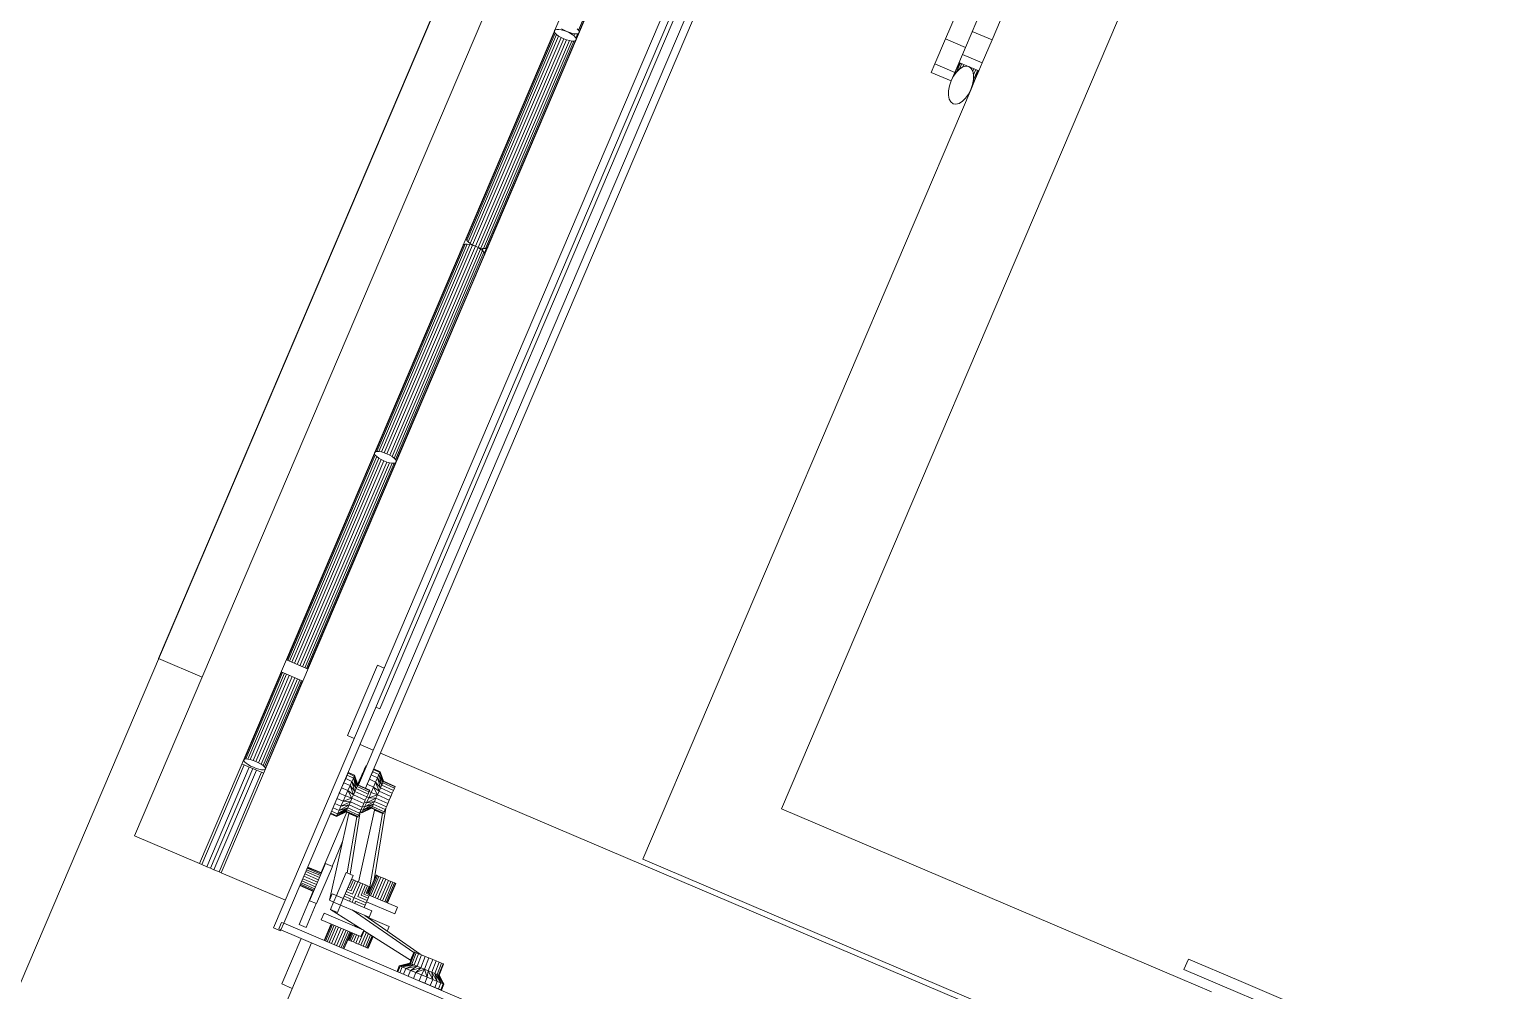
# Model space of a CAD drawing. Header units: metres. Extents: x -48 to 2360, y -1392 to 453.
# Drawn here: x 704.545 to 705.512, y -945.255 to -944.616 of the extents above; entities that cross this region are included whole.
import ezdxf

# ---------------------------------------------------------------- set-up
doc = ezdxf.new("R2010")
doc.units = ezdxf.units.M
doc.layers.add('MUEBLES', color=223, linetype='Continuous', lineweight=5, transparency=0.3)
doc.layers.add('TODO', color=210, linetype='Continuous', lineweight=5)

msp = doc.modelspace()

# ---------------------------------------------------------------- linework, layer by layer
at = {"layer": 'MUEBLES', "transparency": 33554687}
for p, q in [((705.41871, -943.18434), (704.63093, -945.03406)), ((704.61502, -945.15195), (705.32927, -943.47488)), ((705.37247, -943.49328), (704.65822, -945.17035)), ((704.67262, -945.17649), (705.38687, -943.49941)), ((705.5702, -943.90073), (705.04502, -945.13387)), ((705.0733, -944.35389), (704.70735, -945.21313)), ((704.71422, -945.21003), (705.07799, -944.35589)), ((705.05516, -944.43396), (704.76381, -945.11805)), ((704.76846, -945.12016), (705.0599, -944.43586)), ((705.047, -944.43584), (704.77801, -945.06744)), ((704.96726, -944.482), (704.91006, -944.61631)), ((704.96798, -944.48231), (704.91053, -944.61719)), ((705.15391, -944.62216), (705.16518, -944.59571)), ((705.17837, -944.60132), (705.1671, -944.62778)), ((705.19526, -944.59822), (705.18483, -944.62271)), ((704.8353, -944.75525), (704.89404, -944.61733)), ((704.83578, -944.75613), (704.89451, -944.61822)), ((704.83671, -944.75712), (704.89545, -944.6192)), ((704.83804, -944.75813), (704.89678, -944.62021)), ((704.83967, -944.75911), (704.89841, -944.62119)), ((704.90024, -944.62207), (704.8415, -944.75998)), ((704.90214, -944.62278), (704.8434, -944.7607)), ((704.90398, -944.62328), (704.84524, -944.7612)), ((704.90563, -944.62354), (704.84689, -944.76145)), ((704.90698, -944.62353), (704.84825, -944.76145)), ((704.90795, -944.62326), (704.84921, -944.76118)), ((704.89404, -944.61733), (704.89406, -944.61661)), ((704.89451, -944.61822), (704.89404, -944.61733)), ((704.89406, -944.61661), (704.89457, -944.6161)), ((704.89545, -944.6192), (704.89451, -944.61822)), ((704.89457, -944.6161), (704.89553, -944.61583)), ((704.89678, -944.62021), (704.89545, -944.6192)), ((704.89553, -944.61583), (704.89688, -944.61582)), ((704.89841, -944.62119), (704.89678, -944.62021)), ((704.89688, -944.61582), (704.89854, -944.61608)), ((704.90024, -944.62207), (704.89841, -944.62119)), ((704.89854, -944.61608), (704.90038, -944.61658)), ((704.90047, -944.61636), (704.89883, -944.61539)), ((704.90214, -944.62278), (704.90024, -944.62207)), ((704.90038, -944.61658), (704.90227, -944.61729)), ((704.9023, -944.61724), (704.90047, -944.61636)), ((704.90179, -944.617), (704.90175, -944.61709)), ((704.902, -944.61719), (704.90203, -944.61711)), ((704.90398, -944.62328), (704.90214, -944.62278)), ((704.90227, -944.61729), (704.9041, -944.61816)), ((704.90419, -944.61795), (704.9023, -944.61724)), ((704.90272, -944.6175), (704.90276, -944.61741)), ((704.90384, -944.61804), (704.90392, -944.61785)), ((704.90563, -944.62354), (704.90398, -944.62328)), ((704.9041, -944.61816), (704.90574, -944.61914)), ((704.90603, -944.61845), (704.90419, -944.61795)), ((704.90526, -944.61885), (704.90549, -944.61831)), ((704.90698, -944.62353), (704.90563, -944.62354)), ((704.90574, -944.61914), (704.90707, -944.62016)), ((704.90768, -944.61871), (704.90603, -944.61845)), ((704.90683, -944.61998), (704.90739, -944.61866)), ((704.90795, -944.62326), (704.90698, -944.62353)), ((704.90707, -944.62016), (704.908, -944.62114)), ((704.90904, -944.6187), (704.90768, -944.61871)), ((704.90846, -944.62274), (704.90795, -944.62326)), ((704.908, -944.62114), (704.90848, -944.62202)), ((704.90965, -944.61853), (704.9083, -944.62169)), ((704.90848, -944.62202), (704.90846, -944.62274)), ((704.91, -944.61843), (704.90904, -944.6187)), ((704.90912, -944.61533), (704.91006, -944.61631)), ((704.91051, -944.61792), (704.91, -944.61843)), ((704.91006, -944.61631), (704.91053, -944.61719)), ((704.91053, -944.61719), (704.91051, -944.61792)), ((705.14683, -944.63879), (705.15391, -944.62216)), ((705.1671, -944.62778), (705.15391, -944.62216)), ((705.18483, -944.62271), (705.17165, -944.6171)), ((705.18483, -944.62271), (705.17827, -944.63811)), ((705.1671, -944.62778), (705.16002, -944.64441)), ((705.17827, -944.63811), (705.16509, -944.6325)), ((705.14441, -944.64446), (705.14683, -944.63879)), ((705.16002, -944.64441), (705.14683, -944.63879)), ((705.16155, -944.64142), (705.15925, -944.64683)), ((705.16155, -944.64142), (705.16002, -944.64441)), ((705.16111, -944.64429), (705.16324, -944.64218)), ((705.16344, -944.63883), (705.16115, -944.64419)), ((705.16327, -944.64212), (705.16115, -944.64419)), ((705.16308, -944.63784), (705.16155, -944.64142)), ((705.16344, -944.63883), (705.16155, -944.64142)), ((705.17604, -944.64336), (705.16285, -944.63775)), ((705.16324, -944.64218), (705.16544, -944.6408)), ((705.16478, -944.63857), (705.16327, -944.64212)), ((705.16546, -944.64078), (705.16327, -944.64212)), ((705.16373, -944.63812), (705.16344, -944.63883)), ((705.16403, -944.63825), (705.16344, -944.63883)), ((705.16544, -944.6408), (705.16756, -944.64025)), ((705.16615, -944.63915), (705.16546, -944.64078)), ((705.16756, -944.64024), (705.16546, -944.64078)), ((705.16774, -944.63983), (705.16756, -944.64024)), ((705.16944, -944.64056), (705.16756, -944.64024)), ((705.16756, -944.64025), (705.16944, -944.64056)), ((705.16944, -944.64056), (705.17097, -944.6417)), ((705.17097, -944.6417), (705.16944, -944.64056)), ((705.17097, -944.6417), (705.17115, -944.64128)), ((705.17097, -944.6417), (705.17204, -944.64361)), ((705.17205, -944.64358), (705.17097, -944.6417)), ((705.17205, -944.64358), (705.17274, -944.64196)), ((705.17259, -944.64609), (705.17411, -944.64254)), ((705.1732, -944.65002), (705.17604, -944.64336)), ((705.17429, -944.64684), (705.17581, -944.64327)), ((705.17485, -944.64369), (705.17485, -944.64286)), ((705.17485, -944.64369), (705.17515, -944.64299)), ((705.17827, -944.63811), (705.17604, -944.64336)), ((705.1576, -944.65008), (705.14441, -944.64446)), ((705.15647, -944.65337), (705.1576, -944.65008)), ((705.16002, -944.64441), (705.1576, -944.65008)), ((705.1576, -944.65008), (705.15918, -944.64698)), ((705.15769, -944.64987), (705.15765, -944.64998)), ((705.15925, -944.64683), (705.15769, -944.64987)), ((705.15918, -944.64698), (705.16111, -944.64429)), ((705.16115, -944.64419), (705.15925, -944.64683)), ((705.17192, -944.65241), (705.17079, -944.6557)), ((705.17087, -944.65549), (705.1732, -944.65002)), ((705.17087, -944.65549), (705.17199, -944.65225)), ((705.17253, -944.64915), (705.17192, -944.65241)), ((705.17199, -944.65225), (705.17429, -944.64684)), ((705.17199, -944.65225), (705.17257, -944.64905)), ((705.17204, -944.64361), (705.17257, -944.64615)), ((705.17259, -944.64609), (705.17205, -944.64358)), ((705.17257, -944.64615), (705.17253, -944.64915)), ((705.17257, -944.64905), (705.17485, -944.64369)), ((705.17257, -944.64905), (705.17259, -944.64609)), ((705.1732, -944.65002), (705.17429, -944.64684)), ((705.17429, -944.64684), (705.17485, -944.64369)), ((705.17087, -944.65549), (704.95283, -945.16745)), ((705.15582, -944.65962), (705.15586, -944.65662)), ((705.15635, -944.66216), (705.15582, -944.65962)), ((705.15586, -944.65662), (705.15647, -944.65337)), ((705.15741, -944.66407), (705.15635, -944.66216)), ((705.16728, -944.66149), (705.16514, -944.66359)), ((705.1692, -944.65879), (705.16728, -944.66149)), ((705.17079, -944.6557), (705.1692, -944.65879)), ((705.17082, -944.65559), (705.17087, -944.65549)), ((705.15894, -944.66522), (705.15741, -944.66407)), ((705.16083, -944.66553), (705.15894, -944.66522)), ((705.16294, -944.66497), (705.16083, -944.66553)), ((705.16514, -944.66359), (705.16294, -944.66497)), ((704.77505, -944.89671), (704.83379, -944.75879)), ((704.77602, -944.89644), (704.83476, -944.75852)), ((704.77737, -944.89643), (704.83611, -944.75852)), ((704.77903, -944.89669), (704.83776, -944.75877)), ((704.78086, -944.89719), (704.8396, -944.75927)), ((704.83328, -944.75931), (704.83379, -944.75879)), ((704.83379, -944.75879), (704.83476, -944.75852)), ((704.83476, -944.75852), (704.83611, -944.75852)), ((704.8353, -944.75525), (704.83532, -944.75453)), ((704.83578, -944.75613), (704.8353, -944.75525)), ((704.83671, -944.75712), (704.83578, -944.75613)), ((704.83611, -944.75852), (704.83776, -944.75877)), ((704.83804, -944.75813), (704.83671, -944.75712)), ((704.83776, -944.75877), (704.8396, -944.75927)), ((704.83967, -944.75911), (704.83804, -944.75813)), ((704.8396, -944.75927), (704.8415, -944.75998)), ((704.8415, -944.75998), (704.83967, -944.75911)), ((704.78276, -944.8979), (704.8415, -944.75998)), ((704.84333, -944.76086), (704.78459, -944.89878)), ((704.84497, -944.76184), (704.78623, -944.89976)), ((704.84629, -944.76285), (704.78756, -944.90077)), ((704.84723, -944.76383), (704.78849, -944.90175)), ((704.8477, -944.76472), (704.78897, -944.90263)), ((704.841, -944.75974), (704.84098, -944.75979)), ((704.84123, -944.75988), (704.84124, -944.75986)), ((704.8434, -944.7607), (704.8415, -944.75998)), ((704.8415, -944.75998), (704.84333, -944.76086)), ((704.84195, -944.7602), (704.84196, -944.76016)), ((704.84307, -944.76073), (704.84313, -944.76059)), ((704.84333, -944.76086), (704.84497, -944.76184)), ((704.84524, -944.7612), (704.8434, -944.7607)), ((704.84448, -944.76155), (704.8447, -944.76105)), ((704.84497, -944.76184), (704.84629, -944.76285)), ((704.84689, -944.76145), (704.84524, -944.7612)), ((704.84606, -944.76267), (704.84659, -944.76141)), ((704.84629, -944.76285), (704.84723, -944.76383)), ((704.84825, -944.76145), (704.84689, -944.76145)), ((704.84723, -944.76383), (704.8477, -944.76472)), ((704.84753, -944.76439), (704.84885, -944.76128)), ((704.8477, -944.76472), (704.84768, -944.76544)), ((704.84921, -944.76118), (704.84825, -944.76145)), ((704.84972, -944.76066), (704.84921, -944.76118)), ((704.71615, -945.03502), (704.77453, -944.89795)), ((704.71687, -945.03533), (704.775, -944.89883)), ((704.71801, -945.03582), (704.77594, -944.89981)), ((704.7195, -945.03645), (704.77727, -944.90083)), ((704.72124, -945.03719), (704.7789, -944.9018)), ((704.7231, -945.03799), (704.78073, -944.90268)), ((704.78263, -944.90339), (704.72497, -945.03878)), ((704.78447, -944.90389), (704.7267, -945.03952)), ((704.78612, -944.90415), (704.72819, -945.04015)), ((704.78747, -944.90414), (704.72934, -945.04064)), ((704.78844, -944.90387), (704.73006, -945.04095)), ((704.77453, -944.89795), (704.77455, -944.89722)), ((704.775, -944.89883), (704.77453, -944.89795)), ((704.77455, -944.89722), (704.77505, -944.89671)), ((704.77594, -944.89981), (704.775, -944.89883)), ((704.77505, -944.89671), (704.77602, -944.89644)), ((704.77727, -944.90083), (704.77594, -944.89981)), ((704.77602, -944.89644), (704.77737, -944.89643)), ((704.7789, -944.9018), (704.77727, -944.90083)), ((704.77737, -944.89643), (704.77903, -944.89669)), ((704.78073, -944.90268), (704.7789, -944.9018)), ((704.77903, -944.89669), (704.78086, -944.89719)), ((704.78263, -944.90339), (704.78073, -944.90268)), ((704.78086, -944.89719), (704.78276, -944.8979)), ((704.78447, -944.90389), (704.78263, -944.90339)), ((704.78276, -944.8979), (704.78459, -944.89878)), ((704.78612, -944.90415), (704.78447, -944.90389)), ((704.78459, -944.89878), (704.78623, -944.89976)), ((704.78747, -944.90414), (704.78612, -944.90415)), ((704.78623, -944.89976), (704.78756, -944.90077)), ((704.78844, -944.90387), (704.78747, -944.90414)), ((704.78756, -944.90077), (704.78849, -944.90175)), ((704.78895, -944.90336), (704.78844, -944.90387)), ((704.78849, -944.90175), (704.78897, -944.90263)), ((704.78897, -944.90263), (704.78895, -944.90336)), ((704.63093, -945.03406), (704.65996, -945.04642)), ((704.7159, -945.03492), (704.7303, -945.04105)), ((704.75649, -945.08528), (704.77645, -945.03842)), ((704.77645, -945.03842), (704.78094, -945.04033)), ((704.68807, -945.10094), (704.71273, -945.04304)), ((704.68899, -945.10078), (704.71345, -945.04335)), ((704.69031, -945.10086), (704.7146, -945.04383)), ((704.69193, -945.10119), (704.71609, -945.04447)), ((704.69375, -945.10173), (704.71783, -945.04521)), ((704.69564, -945.10246), (704.71969, -945.046)), ((704.72155, -945.0468), (704.69748, -945.10332)), ((704.72329, -945.04753), (704.69913, -945.10425)), ((704.72478, -945.04817), (704.70049, -945.1052)), ((704.72593, -945.04866), (704.70147, -945.10609)), ((704.72665, -945.04896), (704.70198, -945.10687)), ((704.72689, -945.04907), (704.71249, -945.04293)), ((704.77801, -945.06744), (704.77542, -945.06633)), ((704.76099, -945.08719), (704.75649, -945.08528)), ((704.76487, -945.0911), (704.77369, -945.09486)), ((704.77838, -945.09686), (705.30312, -945.32034)), ((704.65964, -945.17096), (704.68784, -945.10476)), ((704.66305, -945.17241), (704.69124, -945.10621)), ((704.69362, -945.10722), (704.66542, -945.17342)), ((704.68642, -945.10415), (704.68784, -945.10476)), ((704.68761, -945.10134), (704.68807, -945.10094)), ((704.68764, -945.10195), (704.68761, -945.10134)), ((704.68816, -945.10273), (704.68764, -945.10195)), ((704.68784, -945.10476), (704.69124, -945.10621)), ((704.68807, -945.10094), (704.68899, -945.10078)), ((704.68914, -945.10362), (704.68816, -945.10273)), ((704.68899, -945.10078), (704.69031, -945.10086)), ((704.69049, -945.10456), (704.68914, -945.10362)), ((704.69031, -945.10086), (704.69193, -945.10119)), ((704.69215, -945.1055), (704.69049, -945.10456)), ((704.69124, -945.10621), (704.69362, -945.10722)), ((704.69193, -945.10119), (704.69375, -945.10173)), ((704.69398, -945.10636), (704.69215, -945.1055)), ((704.69362, -945.10722), (704.69599, -945.10823)), ((704.69375, -945.10173), (704.69564, -945.10246)), ((704.69588, -945.10709), (704.69398, -945.10636)), ((704.69564, -945.10246), (704.69748, -945.10332)), ((704.6977, -945.10763), (704.69588, -945.10709)), ((704.69748, -945.10332), (704.69913, -945.10425)), ((704.69913, -945.10425), (704.70049, -945.1052)), ((704.70049, -945.1052), (704.70147, -945.10609)), ((704.70147, -945.10609), (704.70198, -945.10687)), ((704.70198, -945.10687), (704.70201, -945.10748)), ((704.76806, -945.10691), (704.7671, -945.10909)), ((704.76804, -945.10811), (704.76793, -945.10719)), ((704.76866, -945.10554), (704.76806, -945.10691)), ((704.76821, -945.10772), (704.76811, -945.10679)), ((704.76866, -945.10554), (704.76887, -945.10507)), ((704.76887, -945.10507), (704.76866, -945.10554)), ((704.69599, -945.10823), (704.6678, -945.17443)), ((704.6994, -945.10968), (704.6712, -945.17588)), ((704.69599, -945.10823), (704.6994, -945.10968)), ((704.69932, -945.10796), (704.6977, -945.10763)), ((704.70063, -945.10804), (704.69932, -945.10796)), ((704.6994, -945.10968), (704.70082, -945.11029)), ((704.70155, -945.10788), (704.70063, -945.10804)), ((704.70201, -945.10748), (704.70155, -945.10788)), ((704.75264, -945.11994), (704.7541, -945.11664)), ((704.7541, -945.11664), (704.75536, -945.1138)), ((704.7541, -945.11664), (704.75825, -945.11852)), ((704.75435, -945.11607), (704.75425, -945.11603)), ((704.75473, -945.11522), (704.75462, -945.11517)), ((704.75486, -945.11493), (704.75474, -945.11487)), ((704.75536, -945.1138), (704.75632, -945.11163)), ((704.75536, -945.1138), (704.7595, -945.11568)), ((704.75632, -945.11163), (704.75692, -945.11026)), ((704.75632, -945.11163), (704.76046, -945.1135)), ((704.75692, -945.11026), (704.75713, -945.10979)), ((704.75692, -945.11026), (704.76107, -945.11214)), ((704.75713, -945.10979), (704.76127, -945.11167)), ((704.7595, -945.11568), (704.75825, -945.11852)), ((704.76046, -945.1135), (704.7595, -945.11568)), ((704.76233, -945.12054), (704.7595, -945.11568)), ((704.7595, -945.11568), (704.76151, -945.1224)), ((704.76046, -945.1135), (704.76107, -945.11214)), ((704.76046, -945.1135), (704.76233, -945.12054)), ((704.76046, -945.1135), (704.76296, -945.11911)), ((704.76127, -945.11167), (704.76107, -945.11214)), ((704.76107, -945.11214), (704.76336, -945.11821)), ((704.76107, -945.11214), (704.76296, -945.11911)), ((704.76127, -945.11167), (704.76336, -945.11821)), ((704.76127, -945.11167), (704.76349, -945.11791)), ((704.76439, -945.11523), (704.76336, -945.11754)), ((704.76462, -945.11615), (704.76419, -945.11567)), ((704.76585, -945.11192), (704.76439, -945.11523)), ((704.76577, -945.11344), (704.76547, -945.11278)), ((704.7671, -945.10909), (704.76585, -945.11192)), ((704.76656, -945.1103), (704.76585, -945.11192)), ((704.76678, -945.11109), (704.76656, -945.1103)), ((704.76741, -945.10839), (704.7671, -945.10909)), ((704.76755, -945.10926), (704.76741, -945.10839)), ((704.76961, -945.11759), (704.77107, -945.11429)), ((704.76993, -945.11686), (704.76988, -945.11683)), ((704.77072, -945.11508), (704.77064, -945.11505)), ((704.77107, -945.11429), (704.77232, -945.11145)), ((704.77107, -945.11429), (704.77521, -945.11617)), ((704.77132, -945.11372), (704.77122, -945.11368)), ((704.7717, -945.11287), (704.77158, -945.11282)), ((704.77182, -945.11258), (704.77171, -945.11252)), ((704.77232, -945.11145), (704.77328, -945.10928)), ((704.77232, -945.11145), (704.77647, -945.11333)), ((704.77328, -945.10928), (704.77389, -945.10791)), ((704.77328, -945.10928), (704.77743, -945.11115)), ((704.77521, -945.11617), (704.77375, -945.11947)), ((704.77389, -945.10791), (704.77409, -945.10744)), ((704.77389, -945.10791), (704.77803, -945.10979)), ((704.77409, -945.10744), (704.77824, -945.10932)), ((704.77647, -945.11333), (704.77521, -945.11617)), ((704.77521, -945.11617), (704.77752, -945.12222)), ((704.77847, -945.12005), (704.77521, -945.11617)), ((704.77743, -945.11115), (704.77647, -945.11333)), ((704.77929, -945.11819), (704.77647, -945.11333)), ((704.77647, -945.11333), (704.77847, -945.12005)), ((704.77743, -945.11115), (704.77803, -945.10979)), ((704.77743, -945.11115), (704.77929, -945.11819)), ((704.77743, -945.11115), (704.77993, -945.11676)), ((704.77824, -945.10932), (704.77803, -945.10979)), ((704.77803, -945.10979), (704.78032, -945.11586)), ((704.77803, -945.10979), (704.77993, -945.11676)), ((704.77824, -945.10932), (704.78032, -945.11586)), ((704.77824, -945.10932), (704.78046, -945.11556)), ((704.77993, -945.11676), (704.77929, -945.11819)), ((704.78032, -945.11586), (704.77993, -945.11676)), ((704.78776, -945.12031), (704.77993, -945.11676)), ((704.78046, -945.11556), (704.78032, -945.11586)), ((704.78816, -945.11941), (704.78032, -945.11586)), ((704.78829, -945.1191), (704.78046, -945.11556)), ((704.75106, -945.12353), (704.75108, -945.12349)), ((704.75108, -945.12349), (704.75264, -945.11994)), ((704.75108, -945.12349), (704.75522, -945.12536)), ((704.75206, -945.12127), (704.75203, -945.12126)), ((704.75264, -945.11994), (704.75679, -945.12182)), ((704.75297, -945.11921), (704.75291, -945.11918)), ((704.75522, -945.12536), (704.75366, -945.12891)), ((704.75375, -945.11743), (704.75367, -945.1174)), ((704.75679, -945.12182), (704.75522, -945.12536)), ((704.75522, -945.12536), (704.75952, -945.12689)), ((704.75825, -945.11852), (704.75679, -945.12182)), ((704.76055, -945.12457), (704.75679, -945.12182)), ((704.75679, -945.12182), (704.75952, -945.12689)), ((704.75825, -945.11852), (704.76055, -945.12457)), ((704.76151, -945.1224), (704.75825, -945.11852)), ((704.76055, -945.12457), (704.75952, -945.12689)), ((704.76151, -945.1224), (704.76055, -945.12457)), ((704.76838, -945.12812), (704.76055, -945.12457)), ((704.76233, -945.12054), (704.76151, -945.1224)), ((704.76934, -945.12595), (704.76151, -945.1224)), ((704.76296, -945.11911), (704.76233, -945.12054)), ((704.77016, -945.12409), (704.76233, -945.12054)), ((704.76336, -945.11821), (704.76296, -945.11911)), ((704.77079, -945.12266), (704.76296, -945.11911)), ((704.76349, -945.11791), (704.76336, -945.11821)), ((704.77119, -945.12176), (704.76336, -945.11821)), ((704.77133, -945.12145), (704.76349, -945.11791)), ((704.76838, -945.12812), (704.76934, -945.12595)), ((704.76847, -945.12016), (704.76961, -945.11759)), ((704.76902, -945.11892), (704.76899, -945.11891)), ((704.77062, -945.12656), (704.76916, -945.12986)), ((704.77062, -945.12656), (704.76933, -945.12597)), ((704.76934, -945.12595), (704.77016, -945.12409)), ((704.76961, -945.11759), (704.77375, -945.11947)), ((704.77016, -945.12409), (704.77079, -945.12266)), ((704.77219, -945.12302), (704.77062, -945.12656)), ((704.77649, -945.12454), (704.77062, -945.12656)), ((704.77062, -945.12656), (704.77546, -945.12687)), ((704.77079, -945.12266), (704.77119, -945.12176)), ((704.7709, -945.12243), (704.77219, -945.12302)), ((704.77119, -945.12176), (704.77133, -945.12145)), ((704.77375, -945.11947), (704.77219, -945.12302)), ((704.77219, -945.12302), (704.77649, -945.12454)), ((704.77752, -945.12222), (704.77375, -945.11947)), ((704.77375, -945.11947), (704.77649, -945.12454)), ((704.77649, -945.12454), (704.77546, -945.12687)), ((704.77752, -945.12222), (704.77649, -945.12454)), ((704.77649, -945.12454), (704.78432, -945.12809)), ((704.77847, -945.12005), (704.77752, -945.12222)), ((704.78535, -945.12577), (704.77752, -945.12222)), ((704.77929, -945.11819), (704.77847, -945.12005)), ((704.78631, -945.1236), (704.77847, -945.12005)), ((704.78713, -945.12174), (704.77929, -945.11819)), ((704.78432, -945.12809), (704.78535, -945.12577)), ((704.78535, -945.12577), (704.78631, -945.1236)), ((704.78631, -945.1236), (704.78713, -945.12174)), ((704.78713, -945.12174), (704.78776, -945.12031)), ((704.78776, -945.12031), (704.78816, -945.11941)), ((704.78816, -945.11941), (704.78829, -945.1191)), ((704.75611, -945.13613), (704.73897, -945.17638)), ((704.74998, -945.13723), (704.74599, -945.13542)), ((704.75094, -945.13505), (704.74693, -945.13323)), ((704.7522, -945.13221), (704.74814, -945.13038)), ((704.75569, -945.13557), (704.74917, -945.13906)), ((704.75555, -945.13588), (704.74917, -945.13906)), ((704.75608, -945.13467), (704.74938, -945.1386)), ((704.75569, -945.13557), (704.74938, -945.1386)), ((704.75366, -945.12891), (704.74956, -945.12705)), ((704.75672, -945.13325), (704.74998, -945.13723)), ((704.75608, -945.13467), (704.74998, -945.13723)), ((704.75094, -945.13505), (704.74998, -945.13723)), ((704.75754, -945.13139), (704.75094, -945.13505)), ((704.7522, -945.13221), (704.75094, -945.13505)), ((704.75094, -945.13505), (704.75672, -945.13325)), ((704.75366, -945.12891), (704.7522, -945.13221)), ((704.75849, -945.12922), (704.7522, -945.13221)), ((704.75754, -945.13139), (704.7522, -945.13221)), ((704.75952, -945.12689), (704.75366, -945.12891)), ((704.75366, -945.12891), (704.75849, -945.12922)), ((704.75569, -945.13557), (704.75555, -945.13588)), ((704.75555, -945.13588), (704.76339, -945.13943)), ((704.75608, -945.13467), (704.75569, -945.13557)), ((704.75569, -945.13557), (704.76352, -945.13912)), ((704.75672, -945.13325), (704.75608, -945.13467)), ((704.75608, -945.13467), (704.76392, -945.13822)), ((704.75754, -945.13139), (704.75672, -945.13325)), ((704.75672, -945.13325), (704.76455, -945.1368)), ((704.75849, -945.12922), (704.75754, -945.13139)), ((704.75754, -945.13139), (704.76537, -945.13493)), ((704.76494, -945.1359), (704.75822, -945.1773)), ((704.75952, -945.12689), (704.75849, -945.12922)), ((704.75849, -945.12922), (704.76633, -945.13277)), ((704.75952, -945.12689), (704.76736, -945.13044)), ((704.76376, -945.18259), (704.77444, -945.13475)), ((704.76455, -945.1368), (704.76537, -945.13493)), ((704.76614, -945.13671), (704.7649, -945.13615)), ((704.76634, -945.13625), (704.76505, -945.13566)), ((704.76537, -945.13493), (704.76633, -945.13277)), ((704.76695, -945.13488), (704.76565, -945.13429)), ((704.77265, -945.13322), (704.76614, -945.13671)), ((704.77252, -945.13353), (704.76614, -945.13671)), ((704.76634, -945.13625), (704.76614, -945.13671)), ((704.76633, -945.13277), (704.76736, -945.13044)), ((704.77305, -945.13233), (704.76634, -945.13625)), ((704.77265, -945.13322), (704.76634, -945.13625)), ((704.76695, -945.13488), (704.76634, -945.13625)), ((704.76791, -945.1327), (704.76662, -945.13211)), ((704.77368, -945.1309), (704.76695, -945.13488)), ((704.77305, -945.13233), (704.76695, -945.13488)), ((704.76791, -945.1327), (704.76695, -945.13488)), ((704.76736, -945.13044), (704.76838, -945.12812)), ((704.76916, -945.12986), (704.76787, -945.12928)), ((704.7745, -945.12904), (704.76791, -945.1327)), ((704.76916, -945.12986), (704.76791, -945.1327)), ((704.76791, -945.1327), (704.77368, -945.1309)), ((704.77546, -945.12687), (704.76916, -945.12986)), ((704.7745, -945.12904), (704.76916, -945.12986)), ((704.77265, -945.13322), (704.77252, -945.13353)), ((704.77252, -945.13353), (704.78035, -945.13708)), ((704.77305, -945.13233), (704.77265, -945.13322)), ((704.77265, -945.13322), (704.78049, -945.13677)), ((704.77368, -945.1309), (704.77305, -945.13233)), ((704.77305, -945.13233), (704.78088, -945.13587)), ((704.7745, -945.12904), (704.77368, -945.1309)), ((704.77368, -945.1309), (704.78151, -945.13445)), ((704.78191, -945.13355), (704.7742, -945.18104)), ((704.77444, -945.13475), (704.77456, -945.13446)), ((704.77974, -945.13701), (704.77444, -945.13475)), ((704.77546, -945.12687), (704.7745, -945.12904)), ((704.7745, -945.12904), (704.78234, -945.13258)), ((704.77546, -945.12687), (704.78329, -945.13042)), ((704.78049, -945.13677), (704.78088, -945.13587)), ((704.78088, -945.13587), (704.78151, -945.13445)), ((704.78151, -945.13445), (704.78234, -945.13258)), ((704.78234, -945.13258), (704.78329, -945.13042)), ((704.78329, -945.13042), (704.78432, -945.12809)), ((705.04502, -945.13387), (705.30978, -945.24663)), ((704.7446, -945.19477), (704.75747, -945.1371)), ((704.74917, -945.13906), (704.74521, -945.13727)), ((704.74938, -945.1386), (704.74541, -945.1368)), ((704.74938, -945.1386), (704.74917, -945.13906)), ((704.74998, -945.13723), (704.74938, -945.1386)), ((704.76278, -945.13936), (704.75636, -945.1765)), ((704.75747, -945.1371), (704.7576, -945.13681)), ((704.76278, -945.13936), (704.75747, -945.1371)), ((704.76285, -945.13919), (704.76278, -945.13936)), ((704.76339, -945.13943), (704.76352, -945.13912)), ((704.76352, -945.13912), (704.76392, -945.13822)), ((704.76392, -945.13822), (704.76455, -945.1368)), ((704.77974, -945.13701), (704.77131, -945.1858)), ((704.77982, -945.13684), (704.77974, -945.13701)), ((704.78035, -945.13708), (704.78049, -945.13677)), ((704.65822, -945.17035), (704.61502, -945.15195)), ((704.74629, -945.17222), (704.75332, -945.15571)), ((704.65964, -945.17096), (704.65822, -945.17035)), ((704.66305, -945.17241), (704.65964, -945.17096)), ((704.66542, -945.17342), (704.66305, -945.17241)), ((704.6678, -945.17443), (704.66542, -945.17342)), ((704.6712, -945.17588), (704.6678, -945.17443)), ((704.7385, -945.17831), (704.72938, -945.17443)), ((704.73891, -945.17733), (704.7298, -945.17345)), ((704.73918, -945.17672), (704.73006, -945.17284)), ((704.73927, -945.17651), (704.73015, -945.17263)), ((704.74189, -945.17034), (704.73139, -945.19501)), ((704.73599, -945.19697), (704.74649, -945.1723)), ((704.74649, -945.1723), (704.74189, -945.17034)), ((704.95283, -945.16745), (705.30446, -945.3172)), ((704.67262, -945.17649), (704.6712, -945.17588)), ((704.71523, -945.19463), (704.67262, -945.17649)), ((704.72525, -945.18413), (704.73437, -945.18801)), ((704.72567, -945.18315), (704.73478, -945.18703)), ((704.72621, -945.18187), (704.73533, -945.18576)), ((704.72684, -945.18039), (704.73596, -945.18427)), ((704.73664, -945.18267), (704.72752, -945.17879)), ((704.73732, -945.18108), (704.7282, -945.1772)), ((704.73795, -945.17959), (704.72884, -945.17571)), ((704.74914, -945.19162), (704.7557, -945.17622)), ((704.76031, -945.17819), (704.75375, -945.19358)), ((704.7557, -945.17622), (704.76031, -945.17819)), ((704.75941, -945.18073), (704.75749, -945.18524)), ((704.76045, -945.18118), (704.75812, -945.18667)), ((704.76182, -945.18176), (704.75894, -945.18853)), ((704.75941, -945.18073), (704.75925, -945.18067)), ((704.76045, -945.18118), (704.75941, -945.18073)), ((704.75961, -945.19608), (704.76512, -945.18316)), ((704.76341, -945.18244), (704.75989, -945.19069)), ((704.76182, -945.18176), (704.76045, -945.18118)), ((704.76341, -945.18244), (704.76182, -945.18176)), ((704.76331, -945.19215), (704.76682, -945.18389)), ((704.76512, -945.18316), (704.76341, -945.18244)), ((704.76682, -945.18389), (704.76512, -945.18316)), ((704.76553, -945.19134), (704.76841, -945.18457)), ((704.76841, -945.18457), (704.76682, -945.18389)), ((704.76978, -945.18515), (704.76841, -945.18457)), ((704.77549, -945.17801), (704.77047, -945.1898)), ((704.77571, -945.1781), (704.77069, -945.18989)), ((704.77637, -945.17838), (704.77135, -945.19017)), ((704.77742, -945.17883), (704.77192, -945.19175)), ((704.77878, -945.17941), (704.77328, -945.19233)), ((704.78037, -945.18009), (704.77487, -945.193)), ((704.77571, -945.1781), (704.77549, -945.17801)), ((704.77637, -945.17838), (704.77571, -945.1781)), ((704.77742, -945.17883), (704.77637, -945.17838)), ((704.77658, -945.19373), (704.78208, -945.18081)), ((704.77878, -945.17941), (704.77742, -945.17883)), ((704.77829, -945.19446), (704.78379, -945.18154)), ((704.78037, -945.18009), (704.77878, -945.17941)), ((704.77988, -945.19514), (704.78538, -945.18222)), ((704.78208, -945.18081), (704.78037, -945.18009)), ((704.78124, -945.19572), (704.78674, -945.1828)), ((704.78379, -945.18154), (704.78208, -945.18081)), ((704.78229, -945.19616), (704.78779, -945.18325)), ((704.78295, -945.19644), (704.78845, -945.18353)), ((704.78317, -945.19654), (704.78867, -945.18362)), ((704.78538, -945.18222), (704.78379, -945.18154)), ((704.78674, -945.1828), (704.78538, -945.18222)), ((704.78779, -945.18325), (704.78674, -945.1828)), ((704.78845, -945.18353), (704.78779, -945.18325)), ((704.78867, -945.18362), (704.78845, -945.18353)), ((704.73372, -945.18871), (704.72432, -945.21078)), ((704.7249, -945.18496), (704.73401, -945.18884)), ((704.72499, -945.18475), (704.7341, -945.18863)), ((704.74643, -945.19047), (704.7446, -945.19477)), ((704.74914, -945.19162), (704.74643, -945.19047)), ((704.74731, -945.19593), (704.74914, -945.19162)), ((704.75375, -945.19358), (704.74914, -945.19162)), ((704.75375, -945.19358), (704.75191, -945.19789)), ((704.7728, -945.2017), (704.75375, -945.19358)), ((704.75853, -945.19388), (704.75437, -945.19211)), ((704.75505, -945.19052), (704.76887, -945.1964)), ((704.75573, -945.18892), (704.75989, -945.19069)), ((704.75637, -945.18743), (704.75894, -945.18853)), ((704.75691, -945.18616), (704.75812, -945.18667)), ((704.75733, -945.18518), (704.75749, -945.18524)), ((704.75853, -945.19388), (704.75791, -945.19535)), ((704.76331, -945.19215), (704.76954, -945.1948)), ((704.76553, -945.19134), (704.77018, -945.19332)), ((704.76744, -945.19064), (704.76978, -945.18515)), ((704.76744, -945.19064), (704.77072, -945.19204)), ((704.7689, -945.19011), (704.77083, -945.1856)), ((704.7689, -945.19011), (704.77114, -945.19106)), ((704.77018, -945.19332), (704.76954, -945.1948)), ((704.77083, -945.1856), (704.76978, -945.18515)), ((704.76982, -945.18977), (704.77148, -945.18588)), ((704.76982, -945.18977), (704.7714, -945.19044)), ((704.77014, -945.18966), (704.77171, -945.18597)), ((704.77014, -945.18966), (704.77149, -945.19023)), ((704.77072, -945.19204), (704.77018, -945.19332)), ((704.77114, -945.19106), (704.77072, -945.19204)), ((704.77099, -945.18766), (704.77073, -945.18919)), ((704.77148, -945.18588), (704.77083, -945.1856)), ((704.78977, -945.19935), (704.77101, -945.19136)), ((704.7714, -945.19044), (704.77114, -945.19106)), ((704.77149, -945.19023), (704.7714, -945.19044)), ((704.77171, -945.18597), (704.77148, -945.18588)), ((704.72901, -945.21278), (704.73578, -945.19688)), ((704.73139, -945.19501), (704.73599, -945.19697)), ((704.73909, -945.20769), (704.74093, -945.20338)), ((704.74093, -945.20338), (704.7673, -945.21461)), ((704.7446, -945.19477), (704.74731, -945.19593)), ((704.7452, -945.20089), (704.74731, -945.19593)), ((704.7498, -945.20285), (704.7452, -945.20089)), ((704.7452, -945.20089), (704.7662, -945.21415)), ((704.74731, -945.19593), (704.75191, -945.19789)), ((704.75191, -945.19789), (704.7498, -945.20285)), ((704.75191, -945.19789), (704.77097, -945.206)), ((704.80053, -945.22952), (704.75962, -945.20117)), ((704.76132, -945.19681), (704.76195, -945.19534)), ((704.76819, -945.19799), (704.76195, -945.19534)), ((704.76819, -945.19799), (704.76756, -945.19946)), ((704.76887, -945.1964), (704.76819, -945.19799)), ((704.76954, -945.1948), (704.76887, -945.1964)), ((704.76918, -945.19567), (704.78793, -945.20365)), ((704.77097, -945.206), (704.7728, -945.2017)), ((704.78793, -945.20365), (704.78977, -945.19935)), ((704.70735, -945.21313), (704.71205, -945.21513)), ((704.7109, -945.2138), (704.71277, -945.20941)), ((704.71235, -945.21442), (704.71422, -945.21003)), ((704.71277, -945.20941), (704.71422, -945.21003)), ((704.71422, -945.21003), (705.6335, -945.60154)), ((704.72432, -945.21078), (704.72901, -945.21278)), ((704.76547, -945.21892), (704.73909, -945.20769)), ((704.74103, -945.22144), (704.74569, -945.2105)), ((704.74125, -945.22154), (704.74591, -945.21059)), ((704.74191, -945.22182), (704.74657, -945.21087)), ((704.74296, -945.22226), (704.74762, -945.21132)), ((704.74432, -945.22285), (704.74898, -945.2119)), ((704.74591, -945.22352), (704.75057, -945.21258)), ((704.75228, -945.2133), (704.74762, -945.22425)), ((704.76103, -945.21194), (704.76139, -945.21111)), ((704.76126, -945.21204), (704.7616, -945.21124)), ((704.76192, -945.21232), (704.76221, -945.21163)), ((704.76297, -945.21277), (704.76319, -945.21224)), ((704.76433, -945.21335), (704.76446, -945.21305)), ((704.80473, -945.23066), (704.76808, -945.20477)), ((704.77021, -945.20628), (704.78426, -945.21226)), ((704.78426, -945.21226), (704.78297, -945.21529)), ((704.71235, -945.21442), (704.7109, -945.2138)), ((704.71205, -945.21513), (704.71235, -945.21442)), ((705.63163, -945.60593), (704.71235, -945.21442)), ((704.713, -945.25037), (704.72586, -945.22017)), ((704.71596, -945.26241), (704.73271, -945.22309)), ((704.75399, -945.21403), (704.74932, -945.22498)), ((704.75558, -945.21471), (704.75091, -945.22565)), ((704.75694, -945.21529), (704.75228, -945.22623)), ((704.75799, -945.21573), (704.75333, -945.22668)), ((704.75865, -945.21601), (704.75399, -945.22696)), ((704.75887, -945.21611), (704.75421, -945.22706)), ((704.75715, -945.22106), (704.7592, -945.21625)), ((704.75738, -945.22116), (704.75715, -945.22106)), ((704.75738, -945.22116), (704.75943, -945.21635)), ((704.75803, -945.22144), (704.75738, -945.22116)), ((704.75803, -945.22144), (704.76008, -945.21663)), ((704.75908, -945.22188), (704.75803, -945.22144)), ((704.75908, -945.22188), (704.76113, -945.21707)), ((704.76045, -945.22247), (704.75908, -945.22188)), ((704.76045, -945.22247), (704.7625, -945.21765)), ((704.76204, -945.22314), (704.76045, -945.22247)), ((704.76204, -945.22314), (704.76409, -945.21833)), ((704.76374, -945.22387), (704.76204, -945.22314)), ((704.76753, -945.21498), (704.76374, -945.22387)), ((704.76912, -945.21599), (704.76545, -945.2246)), ((704.7673, -945.21461), (704.76547, -945.21892)), ((704.76592, -945.21403), (704.76594, -945.21398)), ((704.7706, -945.21692), (704.76704, -945.22527)), ((704.76722, -945.21479), (704.79842, -945.23448)), ((704.77187, -945.21772), (704.76841, -945.22585)), ((704.77284, -945.21834), (704.76945, -945.2263)), ((704.77346, -945.21872), (704.77011, -945.22658)), ((704.77367, -945.21886), (704.77034, -945.22668)), ((704.76545, -945.2246), (704.76374, -945.22387)), ((704.76704, -945.22527), (704.76545, -945.2246)), ((704.76841, -945.22585), (704.76704, -945.22527)), ((704.76945, -945.2263), (704.76841, -945.22585)), ((704.77011, -945.22658), (704.76945, -945.2263)), ((704.77034, -945.22668), (704.77011, -945.22658)), ((704.79796, -945.23657), (704.80092, -945.22909)), ((704.79829, -945.23671), (704.80125, -945.22923)), ((704.80053, -945.22952), (704.79842, -945.23448)), ((704.79926, -945.23711), (704.80222, -945.22963)), ((704.80072, -945.2296), (704.80053, -945.22952)), ((704.80081, -945.23774), (704.80377, -945.23026)), ((704.80092, -945.22909), (704.80125, -945.22923)), ((704.80125, -945.22923), (704.80222, -945.22963)), ((704.80222, -945.22963), (704.80377, -945.23026)), ((704.80282, -945.23857), (704.80578, -945.23109)), ((704.80377, -945.23026), (704.80578, -945.23109)), ((704.80516, -945.23954), (704.80812, -945.23206)), ((704.80578, -945.23109), (704.80812, -945.23206)), ((704.80812, -945.23206), (704.81063, -945.23309)), ((704.79093, -945.23827), (704.78943, -945.24206)), ((704.79143, -945.23848), (704.78993, -945.24227)), ((704.79796, -945.23657), (704.79093, -945.23827)), ((704.79829, -945.23671), (704.79093, -945.23827)), ((704.79143, -945.23848), (704.79093, -945.23827)), ((704.79291, -945.23909), (704.7914, -945.2429)), ((704.79829, -945.23671), (704.79143, -945.23848)), ((704.79926, -945.23711), (704.79143, -945.23848)), ((704.79291, -945.23909), (704.79143, -945.23848)), ((704.79926, -945.23711), (704.79291, -945.23909)), ((704.80081, -945.23774), (704.79291, -945.23909)), ((704.79526, -945.24006), (704.79291, -945.23909)), ((704.79526, -945.24006), (704.79375, -945.2439)), ((704.79526, -945.24006), (704.80081, -945.23774)), ((704.80282, -945.23857), (704.79526, -945.24006)), ((704.79833, -945.24132), (704.79526, -945.24006)), ((704.79833, -945.24132), (704.7968, -945.24519)), ((704.79829, -945.23671), (704.79796, -945.23657)), ((704.79926, -945.23711), (704.79829, -945.23671)), ((704.80282, -945.23857), (704.79833, -945.24132)), ((704.80516, -945.23954), (704.79833, -945.24132)), ((704.8019, -945.24279), (704.79833, -945.24132)), ((704.79842, -945.23448), (704.79874, -945.23461)), ((704.80081, -945.23774), (704.79926, -945.23711)), ((704.80282, -945.23857), (704.80081, -945.23774)), ((704.8019, -945.24279), (704.80516, -945.23954)), ((704.80767, -945.24057), (704.8019, -945.24279)), ((704.80516, -945.23954), (704.80282, -945.23857)), ((704.80767, -945.24057), (704.80516, -945.23954)), ((704.80573, -945.24437), (704.80767, -945.24057)), ((704.80767, -945.24057), (704.81063, -945.23309)), ((704.81019, -945.24161), (704.80767, -945.24057)), ((704.80956, -945.24595), (704.80767, -945.24057)), ((704.81019, -945.24161), (704.80956, -945.24595)), ((704.81315, -945.23413), (704.81019, -945.24161)), ((704.81313, -945.24742), (704.81019, -945.24161)), ((704.81253, -945.24257), (704.81019, -945.24161)), ((704.81063, -945.23309), (704.81315, -945.23413)), ((704.81549, -945.23509), (704.81253, -945.24257)), ((704.8162, -945.24869), (704.81253, -945.24257)), ((704.81253, -945.24257), (704.81313, -945.24742)), ((704.81454, -945.2434), (704.81253, -945.24257)), ((704.81315, -945.23413), (704.81549, -945.23509)), ((704.8175, -945.23592), (704.81454, -945.2434)), ((704.81549, -945.23509), (704.8175, -945.23592)), ((704.81904, -945.23656), (704.81609, -945.24404)), ((704.82001, -945.23696), (704.81706, -945.24444)), ((704.82034, -945.2371), (704.81739, -945.24457)), ((704.8175, -945.23592), (704.81904, -945.23656)), ((704.81904, -945.23656), (704.82001, -945.23696)), ((704.82001, -945.23696), (704.82034, -945.2371)), ((705.31233, -945.24065), (705.31524, -945.23381)), ((706.08263, -945.56871), (705.31233, -945.24065)), ((705.31524, -945.23381), (705.34873, -945.24808)), ((704.71985, -945.25328), (704.713, -945.25037)), ((704.8019, -945.24279), (704.80035, -945.24671)), ((704.80573, -945.24437), (704.8019, -945.24279)), ((704.80412, -945.24831), (704.80417, -945.24833)), ((704.80417, -945.24833), (704.80573, -945.24437)), ((704.80417, -945.24833), (704.808, -945.24991)), ((704.80956, -945.24595), (704.80573, -945.24437)), ((704.80656, -945.24932), (704.80655, -945.24935)), ((704.808, -945.24991), (704.80956, -945.24595)), ((704.808, -945.24991), (704.81157, -945.25138)), ((704.80879, -945.25024), (704.80877, -945.25029)), ((704.81313, -945.24742), (704.80956, -945.24595)), ((704.81071, -945.25103), (704.81068, -945.25111)), ((704.81157, -945.25138), (704.81313, -945.24742)), ((704.81157, -945.25138), (704.81463, -945.25265)), ((704.81218, -945.25163), (704.81214, -945.25173)), ((704.8131, -945.25202), (704.81306, -945.25212)), ((704.8162, -945.24869), (704.81313, -945.24742)), ((704.81342, -945.25215), (704.81337, -945.25225)), ((704.81855, -945.24966), (704.81454, -945.2434)), ((704.81454, -945.2434), (704.8162, -945.24869)), ((704.81609, -945.24404), (704.81454, -945.2434)), ((704.81463, -945.25265), (704.8162, -945.24869)), ((704.81706, -945.24444), (704.81609, -945.24404)), ((704.81855, -945.24966), (704.81609, -945.24404)), ((704.82003, -945.25027), (704.81609, -945.24404)), ((704.81855, -945.24966), (704.8162, -945.24869)), ((704.81698, -945.25362), (704.81855, -945.24966)), ((704.82003, -945.25027), (704.81706, -945.24444)), ((704.82053, -945.25047), (704.81706, -945.24444)), ((704.81739, -945.24457), (704.81706, -945.24444)), ((704.82053, -945.25047), (704.81739, -945.24457)), ((704.81846, -945.25422), (704.82003, -945.25027)), ((704.81855, -945.24966), (704.82003, -945.25027)), ((704.81897, -945.25443), (704.82053, -945.25047)), ((704.82053, -945.25047), (704.82003, -945.25027)), ((705.30978, -945.24663), (705.33072, -945.25555)), ((705.34873, -945.24808), (706.05205, -945.54761)), ((704.81463, -945.25265), (704.81698, -945.25362)), ((704.81698, -945.25362), (704.81846, -945.25422)), ((704.81846, -945.25422), (704.81897, -945.25443))]:
    msp.add_line(p, q, dxfattribs=at)
at = {"layer": 'TODO', "ltscale": 7, "transparency": 33554687}
msp.add_line((700.13237, -955.59951), (705.42898, -943.16023), dxfattribs=at)
msp.add_lwpolyline([(707.53072, -944.08379), (705.41871, -943.18435), (700.13237, -955.59951), (700.47621, -956.19308), (702.04074, -956.8587), (701.90224, -957.19148), (722.39102, -965.96074), (728.37332, -952.02882), (707.88454, -943.25956), (707.53062, -944.08379)], dxfattribs=at)

doc.saveas('drawing.dxf')
